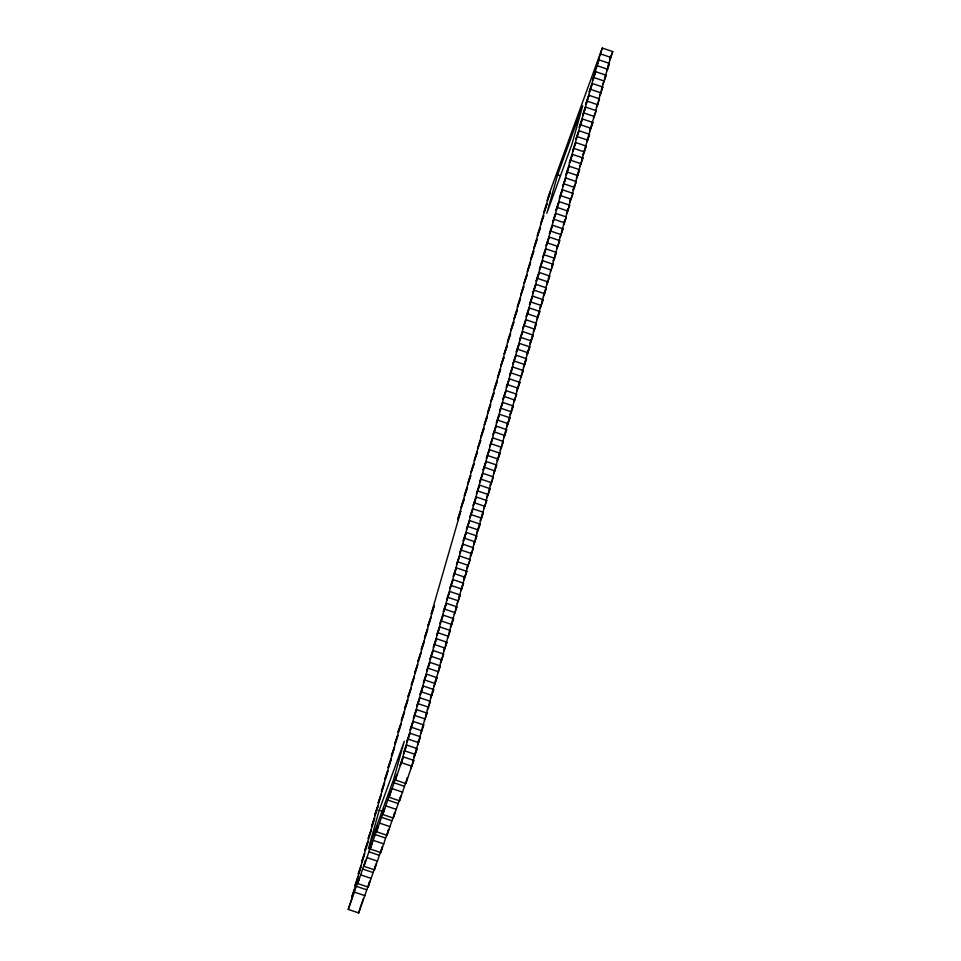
<?xml version="1.0" encoding="UTF-8"?>
<svg xmlns="http://www.w3.org/2000/svg" width="961" height="961" viewBox="0 0 961 961"><rect width="100%" height="100%" fill="white"/><g stroke="black" fill="none" stroke-linecap="round" stroke-linejoin="round"><path stroke-width="1.44" d="M348.266 909.418L359.354 877.633L357.696 883.543L368.135 887.063L369.793 881.165L358.717 912.95L348.266 909.418L353.071 894.883L354.729 888.985L351.582 897.61L356.387 883.075L358.045 877.165L354.909 885.79L359.702 871.255L361.36 865.356L358.225 873.981L363.018 859.446L364.675 853.536L361.54 862.161L366.333 847.638L367.991 841.728L364.856 850.353L369.649 835.818L371.306 829.908L368.171 838.545L372.964 824.009L374.622 818.099L371.487 826.724L376.28 812.189L377.937 806.291L374.802 814.916L379.595 800.381L381.253 794.471L378.117 803.096L382.91 788.561L384.568 782.662L381.433 791.287L386.226 776.752L387.884 770.842L384.748 779.479L389.541 764.944L391.211 759.034L388.064 767.659L392.869 753.124L394.527 747.214L391.379 755.851L396.184 741.315L397.842 735.405L394.695 744.03L399.5 729.495L401.157 723.597L398.01 732.222L402.815 717.687L404.473 711.777L401.326 720.402L406.131 705.879L407.788 699.968L404.641 708.593L409.446 694.058L411.104 688.148L407.957 696.785L412.762 682.25L414.419 676.34L411.284 684.965L416.077 670.43L417.735 664.532L414.599 673.156L419.392 658.621L421.05 652.711L417.915 661.336L422.708 646.801L424.366 640.903L421.23 649.528L426.023 634.993L427.681 629.083L424.546 637.708L429.339 623.184L430.996 617.274L427.861 625.899L432.654 611.364L434.312 605.454L431.177 614.091L460.848 510.952L457.7 519.577L459.358 513.679L464.163 499.143L461.016 507.768L462.673 501.858L467.478 487.323L464.331 495.948L466.001 490.05L470.794 475.515L467.659 484.14L469.316 478.23L474.109 463.695L470.974 472.331L472.632 466.421L477.425 451.886L474.29 460.511L475.947 454.601L480.74 440.078L477.605 448.703L479.263 442.793L484.056 428.258L480.92 436.883L482.578 430.984L487.371 416.449L484.236 425.074L485.894 419.164L490.687 404.629L487.551 413.254L489.209 407.356L494.002 392.821L490.867 401.446L492.525 395.536L497.317 381L494.182 389.637L495.84 383.727L500.633 369.192L497.498 377.817L499.155 371.919L503.96 357.384L500.813 366.009L502.471 360.099L507.276 345.564L504.129 354.189L505.786 348.29L510.591 333.755L507.444 342.38L509.102 336.47L513.907 321.935L510.759 330.572L512.417 324.662L517.222 310.127L514.075 318.752L515.733 312.842L520.538 298.318L517.39 306.943L519.048 301.033L523.853 286.498L520.706 295.123L522.376 289.225L527.169 274.69L524.033 283.315L525.691 277.405L530.484 262.87L527.349 271.495L529.006 265.596L533.799 251.061L530.664 259.686L532.322 253.776L537.115 239.241L533.98 247.878L535.637 241.968L540.43 227.433L537.295 236.058L538.953 230.147L543.746 215.624L540.611 224.249L542.268 218.339L547.061 203.804L543.926 212.429L545.584 206.531L550.377 191.996L547.241 200.621L548.899 194.711L602.283 48.05L612.734 51.582L607.929 66.117M357.696 883.543L365.624 860.371L363.967 866.281L374.418 869.813L382.358 846.653L380.7 852.563L370.249 849.031L371.907 843.121L363.967 866.281M379.187 810.291L368.375 848.803L393.493 779.779L404.305 741.267L379.187 810.291L383.103 811.613M557.608 174.806L546.797 213.318L571.915 144.294L582.726 105.782L557.608 174.806L560.227 175.683M370.249 849.031L378.19 825.871L376.532 831.77L386.983 835.301L394.923 812.141L393.265 818.051L382.814 814.52L384.472 808.609L376.532 831.77M382.814 814.52L390.755 791.359L389.097 797.27L399.536 800.801L407.476 777.629L405.818 783.539L395.367 780.008L397.025 774.11L389.097 797.27M358.717 912.95L360.375 907.04M395.367 780.008L403.308 756.848L413.759 760.379L405.818 783.539M403.308 756.848L400.172 765.473L406.623 745.039L417.074 748.571L412.725 761.869M406.623 745.039L403.488 753.664L409.939 733.219L420.389 736.751L415.596 751.286M409.939 733.219L406.803 741.856L413.254 721.411L423.705 724.942L419.356 738.24M413.254 721.411L410.119 730.036L416.569 709.602L427.02 713.122L422.227 727.657M416.569 709.602L413.434 718.227L419.897 697.782L430.336 701.314L425.987 714.612M419.897 697.782L416.75 706.407L423.212 685.974L433.651 689.505L429.303 702.803M423.212 685.974L420.065 694.599L426.528 674.154L436.967 677.685L432.174 692.22M426.528 674.154L423.381 682.778L429.843 662.345L440.294 665.877L435.934 679.175M429.843 662.345L426.696 670.97L433.159 650.525L443.61 654.057L438.805 668.592M433.159 650.525L430.011 659.162L436.474 638.717L446.925 642.248L442.577 655.546M436.474 638.717L433.327 647.342L439.79 626.908L450.241 630.428L445.436 644.963M439.79 626.908L436.642 635.533L443.105 615.088L453.556 618.62L449.207 631.918M443.105 615.088L439.97 623.713L446.421 603.28L456.871 606.811L452.066 621.347M446.421 603.28L443.285 611.905L449.736 591.459L460.187 594.991L455.838 608.289M449.736 591.459L446.601 600.096L453.051 579.651L463.502 583.183L458.697 597.718M453.051 579.651L449.916 588.276L456.367 567.831L466.818 571.363L462.914 583.435M456.367 567.831L453.232 576.468L459.682 556.023L470.133 559.554L465.785 572.852M459.682 556.023L456.547 564.648L462.998 544.214L473.449 547.746L469.545 559.807M462.998 544.214L459.863 552.839L466.313 532.394L476.764 535.926L472.416 549.224M466.313 532.394L463.178 541.019L469.629 520.586L480.08 524.117L475.287 538.653M469.629 520.586L466.493 529.211L472.944 508.765L483.395 512.297L479.046 525.607M472.944 508.765L469.809 517.402L476.272 496.957L486.71 500.489L481.917 515.024M476.272 496.957L473.124 505.582L479.587 485.149L490.026 488.668L485.677 501.978M479.587 485.149L476.44 493.774L482.902 473.329L493.341 476.86L488.548 491.395M482.902 473.329L479.755 481.954L486.218 461.52L496.669 465.052L492.308 478.35M486.218 461.52L483.071 470.145L489.533 449.7L499.984 453.232L495.179 467.767M489.533 449.7L486.386 458.325L492.849 437.892L503.3 441.423L497.173 460.679M492.849 437.892L489.702 446.517L496.164 426.071L506.615 429.603L502.267 442.913M496.164 426.071L493.017 434.708L499.48 414.263L509.931 417.795L505.126 432.33M499.48 414.263L496.344 422.888L502.795 402.455L513.246 405.974L508.898 419.284M502.795 402.455L499.66 411.08L506.111 390.634L516.562 394.166L511.757 408.701M506.111 390.634L502.975 399.259L509.426 378.826L519.877 382.358L515.528 395.656M509.426 378.826L506.291 387.451L512.742 367.006L523.192 370.538L518.399 385.073M512.742 367.006L509.606 375.643L516.057 355.198L526.508 358.729L522.159 372.027M516.057 355.198L512.922 363.823L519.372 343.389L529.823 346.909L525.03 361.444M519.372 343.389L516.237 352.014L522.688 331.569L533.139 335.101L529.235 347.173M522.688 331.569L519.553 340.194L526.003 319.761L536.454 323.292L532.106 336.59M526.003 319.761L522.868 328.386L529.319 307.94L539.77 311.472L534.977 326.007M529.319 307.94L526.184 316.565L532.646 296.132L543.085 299.664L538.737 312.962M532.646 296.132L529.499 304.757L535.962 284.312L546.401 287.844L541.608 302.379M535.962 284.312L532.814 292.949L539.277 272.504L549.716 276.035L545.367 289.333M539.277 272.504L536.13 281.129L542.593 260.695L553.043 264.215L548.238 278.75M542.593 260.695L539.445 269.32L545.908 248.875L556.359 252.407L551.998 265.704M545.908 248.875L542.761 257.5L549.224 237.067L559.674 240.598L554.869 255.121M549.224 237.067L546.076 245.692L552.539 225.246L562.99 228.778L558.641 242.076M552.539 225.246L549.392 233.871L555.854 213.438L566.305 216.97L561.5 231.505M555.854 213.438L552.719 222.063L559.17 201.618L569.621 205.149L565.717 217.222M559.17 201.618L556.035 210.255L562.485 189.81L572.936 193.341L568.588 206.639M562.485 189.81L559.35 198.434L565.801 178.001L576.252 181.521L572.348 193.593M565.801 178.001L562.665 186.626L569.116 166.181L579.567 169.713L575.219 183.01M569.116 166.181L565.981 174.806L572.432 154.373L582.883 157.904L578.09 172.439M572.432 154.373L569.296 162.998L575.747 142.552L586.198 146.084L581.849 159.394M575.747 142.552L572.612 151.189L579.063 130.744L589.513 134.276L584.72 148.811M579.063 130.744L575.927 139.369L582.378 118.936L592.829 122.455L588.48 135.765M582.378 118.936L579.243 127.561L585.693 107.115L596.144 110.647L591.351 125.182M585.693 107.115L582.558 115.74L589.021 95.307L599.46 98.839L595.568 110.899M589.021 95.307L585.874 103.932L592.336 83.487L602.775 87.019L598.427 100.316M592.336 83.487L589.189 92.112L595.652 71.679L606.091 75.21L601.298 89.745M595.652 71.679L592.505 80.304L598.967 59.858L609.418 63.39L605.058 76.7M598.967 59.858L595.82 68.495L602.283 48.05M368.135 887.063L376.075 863.903L374.418 869.813M380.7 852.563L388.64 829.403L386.983 835.301M393.265 818.051L400.749 796.116M399.536 800.801L400.869 796.068M415.26 752.463L413.939 757.196L417.074 748.571M417.579 744.198L418.912 739.477M431.177 695.764L430.516 698.13L433.651 689.505M434.828 682.766L435.489 680.412M441.796 657.961L440.462 662.682L443.61 654.057M444.775 647.33L443.778 650.873L446.925 642.248M451.406 623.701L450.409 627.245L453.556 618.62M460.691 590.631L462.025 585.898M465.004 575.267L463.682 580L466.818 571.363M467.983 564.636L466.998 568.179L470.133 559.554M471.635 551.638L470.313 556.371L473.449 547.746M474.626 541.007L473.629 544.551L476.764 535.926M477.269 531.565L478.602 526.832M481.581 516.201L480.26 520.922L483.395 512.297M487.888 493.762L486.891 497.305L490.026 488.668M490.867 483.119L490.206 485.485L493.341 476.86M508.117 421.699L506.783 426.42L509.931 417.795M511.096 411.068L510.099 414.611L513.246 405.974M518.063 386.25L516.742 390.983L519.877 382.358M527.012 354.357L528.346 349.636M531.325 339.005L530.004 343.726L533.139 335.101M537.631 316.553L538.292 314.199M540.947 304.745L539.95 308.289L543.085 299.664M543.602 295.291L544.923 290.57M547.578 281.117L546.581 284.66L549.716 276.035M554.209 257.488L553.212 261.032L556.359 252.407M563.494 224.418L564.816 219.685M567.807 209.054L566.473 213.786L569.621 205.149M570.786 198.422L569.789 201.966L572.936 193.341M574.438 185.425L573.116 190.158L576.252 181.521M577.417 174.794L576.432 178.338L579.567 169.713M584.384 149.988L583.063 154.709L586.198 146.084M586.703 141.723L588.036 136.991M591.015 126.359L589.694 131.092L592.829 122.455M609.923 59.029L610.92 55.486M609.586 60.207L612.734 51.582M606.715 70.79L609.418 63.39M602.955 83.835L606.091 75.21M599.64 95.644L602.775 87.019M596.325 107.464L599.46 98.839M593.454 118.047L596.144 110.647M586.823 141.663L589.513 134.276M579.747 166.529L582.883 157.904M563.614 224.357L566.305 216.97M559.843 237.403L562.99 228.778M556.984 247.986L559.674 240.598M550.341 271.615L553.043 264.215M543.265 296.469L546.401 287.844M536.634 320.097L539.77 311.472M533.319 331.917L536.454 323.292M527.133 354.309L529.823 346.909M523.373 367.354L526.508 358.729M520.502 377.937L523.192 370.538M513.871 401.566L516.562 394.166M503.924 437.003L506.615 429.603M500.152 450.048L503.3 441.423M497.293 460.631L499.984 453.232M493.522 473.677L496.669 465.052M484.02 507.876L486.71 500.489M476.944 532.742L480.08 524.117M460.812 590.571L463.502 583.183M457.04 603.616L460.187 594.991M454.181 614.199L456.871 606.811M447.55 637.828L450.241 630.428M437.591 673.265L440.294 665.877M433.831 686.31L436.967 677.685M427.201 709.939L430.336 701.314M424.33 720.522L427.02 713.122M420.57 733.567L423.705 724.942M417.699 744.15L420.389 736.751M360.831 905.815L363.522 898.415M410.623 769.004L413.759 760.379M600.625 53.96L611.076 57.492M597.31 65.768L607.748 69.3M593.994 77.589L604.433 81.108M590.679 89.397L601.118 92.929M587.363 101.205L597.802 104.737M584.036 113.026L594.487 116.557M580.72 124.834L591.171 128.366M577.405 136.654L587.856 140.186M574.089 148.462L584.54 151.994M570.774 160.271L581.225 163.802M567.458 172.091L577.909 175.623M564.143 183.899L574.594 187.431M560.828 195.72L571.278 199.251M557.512 207.528L567.963 211.06M554.197 219.348L564.648 222.868M550.881 231.157L561.332 234.688M547.566 242.965L558.017 246.496M544.25 254.785L554.701 258.317M540.935 266.593L551.374 270.125M537.619 278.414L548.058 281.945M534.304 290.222L544.743 293.754M530.989 302.042L541.427 305.562M527.661 313.851L538.112 317.382M524.346 325.659L534.796 329.191M521.03 337.479L531.481 341.011M517.715 349.287L528.166 352.819M514.399 361.108L524.85 364.627M511.084 372.916L521.535 376.448M507.768 384.724L518.219 388.256M504.453 396.545L514.904 400.076M501.137 408.353L511.588 411.885M497.822 420.173L508.273 423.705M494.507 431.982L504.957 435.513M491.191 443.802L501.642 447.321M487.876 455.61L498.327 459.142M484.56 467.418L494.999 470.95M481.245 479.239L491.684 482.77M477.929 491.047L488.368 494.579M474.614 502.867L485.053 506.399M471.286 514.676L481.737 518.207M467.971 526.496L478.422 530.016M464.656 538.304L475.106 541.836M461.34 550.112L471.791 553.644M458.025 561.933L468.475 565.464M454.709 573.741L465.16 577.273M451.394 585.561L461.845 589.081M448.078 597.37L458.529 600.901M444.763 609.178L455.214 612.71M441.447 620.998L451.898 624.53M438.132 632.806L448.583 636.338M434.816 644.627L445.267 648.158M431.501 656.435L441.952 659.967M428.186 668.255L438.624 671.775M424.87 680.064L435.309 683.595M421.555 691.872L431.994 695.404M418.239 703.692L428.678 707.224M414.912 715.501L425.363 719.032M411.596 727.321L422.047 730.853M408.281 739.129L418.732 742.661M404.965 750.937L415.416 754.469M401.65 762.758L412.101 766.289M393.89 782.735L404.341 786.266M392.232 788.633L402.683 792.164M387.607 799.984L398.058 803.516M385.95 805.895L396.4 809.426M381.325 817.246L391.776 820.766M379.667 823.145L390.118 826.676M375.054 834.496L385.493 838.028M373.397 840.407L383.835 843.926M368.772 851.746L379.223 855.278M367.114 857.656L377.565 861.188M362.489 869.008L372.94 872.54M360.831 874.906L371.282 878.438M356.207 886.258L366.658 889.79M354.549 892.168L365 895.7"/></g></svg>
